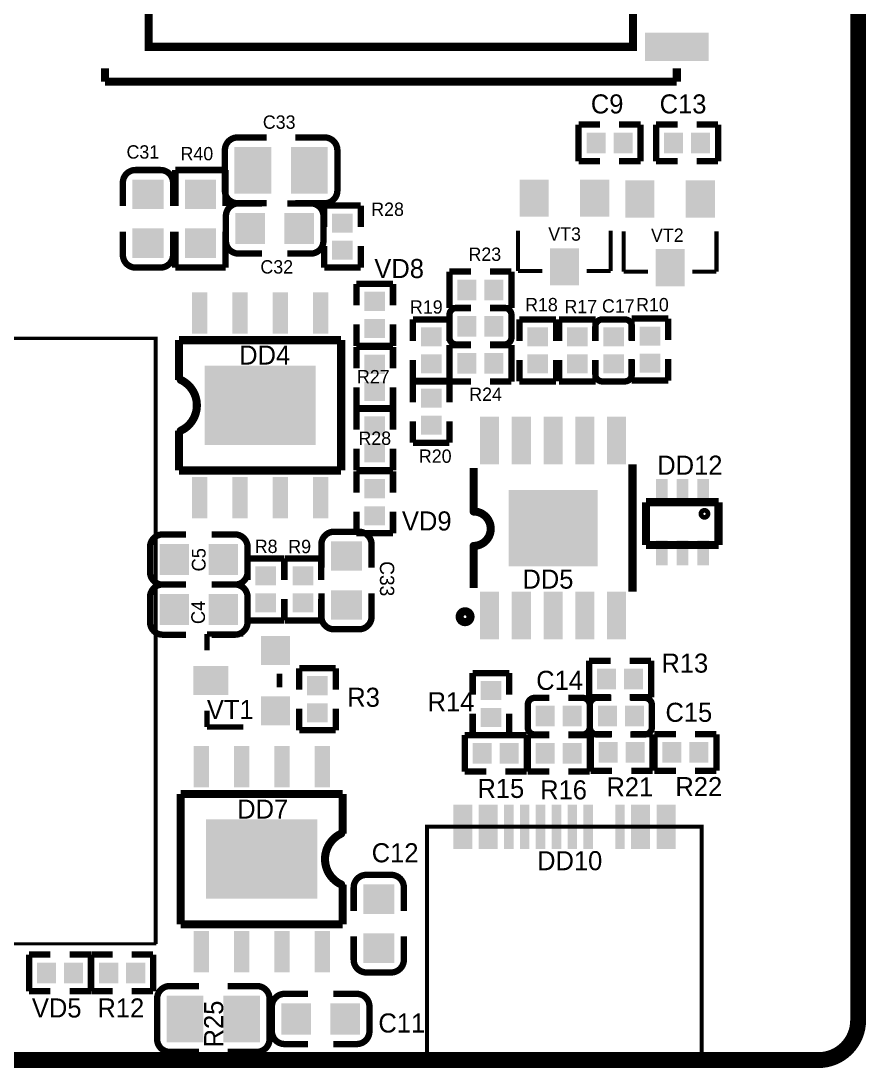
# Model space of a CAD drawing. Extents: x 882 to 2872, y 74 to 1007.
# Drawn here: x 2210.5 to 2316.9, y 316.2 to 448 of the extents above; entities that cross this region are included whole.
import ezdxf

# ---------------------------------------------------------------- set-up
doc = ezdxf.new("R2010")
doc.units = 0
doc.header["$MEASUREMENT"] = 0
doc.layers.add('BOTTOMOVERLAY', color=54, linetype='CONTINUOUS', lineweight=40)
doc.layers.add('KeepOutLayer', color=6, linetype='CONTINUOUS', lineweight=158)
doc.layers.add('BOTTOMPASTE', color=16, linetype='CONTINUOUS')

msp = doc.modelspace()

# ---------------------------------------------------------------- linework, layer by layer
at = {"layer": 'BOTTOMOVERLAY'}
for points, const_width in [([(2226.62217, 444.20319), (2226.62217, 541.73292)], 1.01599), ([(2287.58157, 444.70948), (2287.58157, 521.4156)], 1.01599), ([(2226.62217, 444.70948), (2288.08926, 444.70948)], 1.01599), ([(2221.1022, 440.30943), (2221.1022, 441.9849)], 1.01599), ([(2293.10154, 440.30953), (2293.10154, 441.9849)], 1.01599), ([(2221.1022, 440.30943), (2293.10154, 440.30953)], 1.01599), ([(2280.73524, 430.3192), (2280.73524, 434.91917)], 0.79999), ([(2280.73524, 434.91917), (2283.43521, 434.91917)], 0.79999), ([(2285.83518, 434.91917), (2288.53515, 434.91917)], 0.79999), ([(2288.53515, 430.3192), (2288.53515, 434.91917)], 0.79999), ([(2290.48874, 430.31923), (2290.48874, 434.9192)], 0.79999), ([(2290.48874, 434.9192), (2293.18871, 434.9192)], 0.79999), ([(2295.58868, 434.9192), (2298.28865, 434.9192)], 0.79999), ([(2298.28865, 430.31923), (2298.28865, 434.9192)], 0.79999), ([(2237.80445, 433.30481), (2241.48442, 433.30481)], 0.79999), ([(2245.08441, 433.30481), (2248.76437, 433.30481)], 0.79999), ([(2236.20448, 426.62486), (2236.20448, 431.70481)], 0.79999), ([(2250.36435, 426.62486), (2250.36435, 431.70481)], 0.79999), ([(2224.9606, 429.20882), (2228.08056, 429.20882)], 0.79999), ([(2229.96454, 429.20883), (2236.28448, 429.20883)], 0.79999), ([(2229.96454, 424.66888), (2229.96454, 429.20883)], 0.79999), ([(2236.28448, 424.66888), (2236.28448, 429.20883)], 0.79999), ([(2280.73524, 430.3192), (2283.43521, 430.3192)], 0.79999), ([(2285.83518, 430.3192), (2288.53515, 430.3192)], 0.79999), ([(2290.48874, 430.31923), (2293.18871, 430.31923)], 0.79999), ([(2295.58868, 430.31923), (2298.28865, 430.31923)], 0.79999), ([(2223.3606, 424.66887), (2223.3606, 427.60884)], 0.79999), ([(2229.68055, 424.66887), (2229.68055, 427.60884)], 0.79999), ([(2237.80447, 425.02488), (2241.48444, 425.02488)], 0.79999), ([(2237.93168, 425.00968), (2240.87164, 425.00968)], 0.79999), ([(2244.07162, 425.00968), (2247.01159, 425.00968)], 0.79999), ([(2245.0844, 425.02488), (2248.76436, 425.02488)], 0.79999), ([(2248.70594, 424.73368), (2253.3059, 424.73368)], 0.79999), ([(2248.70594, 422.0337), (2248.70594, 424.73368)], 0.79999), ([(2253.3059, 422.0337), (2253.3059, 424.73368)], 0.79999), ([(2236.33169, 420.28973), (2236.33169, 423.40969)], 0.79999), ([(2248.61157, 420.28973), (2248.61157, 423.40969)], 0.79999), ([(2223.36059, 418.52891), (2223.36059, 421.46889)], 0.79999), ([(2229.68055, 418.52893), (2229.68055, 421.4689)], 0.79999), ([(2229.96454, 416.92895), (2229.96454, 421.46891)], 0.79999), ([(2236.28448, 416.92895), (2236.28448, 421.46891)], 0.79999), ([(2273.10371, 416.51576), (2273.10371, 421.59571)], 0.50799), ([(2284.78759, 416.51576), (2284.78759, 421.59571)], 0.50799), ([(2286.41318, 416.41416), (2286.41318, 421.49411)], 0.50799), ([(2298.09706, 416.41416), (2298.09706, 421.49411)], 0.50799), ([(2237.93168, 418.68974), (2240.87164, 418.68974)], 0.79999), ([(2244.07163, 418.68973), (2247.0116, 418.68973)], 0.79999), ([(2248.70594, 416.93376), (2248.70594, 419.63374)], 0.79999), ([(2253.3059, 416.93376), (2253.3059, 419.63374)], 0.79999), ([(2224.9606, 416.92895), (2228.08056, 416.92895)], 0.79999), ([(2229.96454, 416.92895), (2236.28448, 416.92895)], 0.79999), ([(2248.70594, 416.93376), (2253.3059, 416.93376)], 0.79999), ([(2264.4794, 411.82819), (2264.4794, 416.42816)], 0.79999), ([(2264.4794, 416.42816), (2267.17937, 416.42816)], 0.79999), ([(2269.57934, 416.42816), (2272.27931, 416.42816)], 0.79999), ([(2272.27931, 411.82819), (2272.27931, 416.42816)], 0.79999), ([(2273.10371, 416.51576), (2276.15168, 416.51576)], 0.50799), ([(2281.73962, 416.51576), (2284.78759, 416.51576)], 0.50799), ([(2286.41318, 416.41416), (2289.46115, 416.41416)], 0.50799), ([(2295.04909, 416.41416), (2298.09706, 416.41416)], 0.50799), ([(2252.76992, 414.87858), (2257.36989, 414.87858)], 0.79999), ([(2252.76992, 412.1786), (2252.76992, 414.87858)], 0.79999), ([(2257.36989, 412.1786), (2257.36989, 414.87858)], 0.79999), ([(2264.4794, 411.82819), (2267.17937, 411.82819)], 0.79999), ([(2264.47941, 408.13625), (2264.47941, 410.97622)], 0.79999), ([(2265.37938, 411.85621), (2267.17937, 411.85621)], 0.79999), ([(2269.57933, 411.8562), (2271.37932, 411.8562)], 0.79999), ([(2269.57934, 411.82819), (2272.27931, 411.82819)], 0.79999), ([(2272.27931, 408.13624), (2272.27931, 410.97621)], 0.79999), ([(2252.76992, 407.07866), (2252.76992, 409.77863)], 0.79999), ([(2257.36989, 407.07866), (2257.36989, 409.77863)], 0.79999), ([(2259.88182, 410.40822), (2264.48179, 410.40822)], 0.79999), ([(2259.88182, 407.70825), (2259.88182, 410.40822)], 0.79999), ([(2264.48179, 407.70825), (2264.48179, 410.40822)], 0.79999), ([(2273.29292, 410.40822), (2277.89287, 410.40822)], 0.79999), ([(2273.29292, 407.70825), (2273.29292, 410.40822)], 0.79999), ([(2277.89287, 407.70825), (2277.89287, 410.40822)], 0.79999), ([(2278.27127, 410.40822), (2282.87122, 410.40822)], 0.79999), ([(2278.27127, 407.70825), (2278.27127, 410.40822)], 0.79999), ([(2282.84322, 407.70823), (2282.84322, 409.50822)], 0.79999), ([(2282.87122, 407.70825), (2282.87122, 410.40822)], 0.79999), ([(2283.72322, 410.4082), (2286.56318, 410.4082)], 0.79999), ([(2287.41517, 410.50982), (2292.01513, 410.50982)], 0.79999), ([(2287.41517, 407.80985), (2287.41517, 410.50982)], 0.79999), ([(2287.44317, 407.70824), (2287.44317, 409.50823)], 0.79999), ([(2292.01513, 407.80985), (2292.01513, 410.50982)], 0.79999), ([(1940.23052, 408.03225), (2227.44697, 408.03225)], 0.4), ([(1956.27327, 408.03225), (2227.75287, 408.03225)], 0.4), ([(2227.44697, 331.83301), (2227.44697, 408.03225)], 0.4), ([(2227.55456, 331.83301), (2227.55456, 408.03225)], 0.4), ([(2230.44331, 402.7999), (2230.44331, 407.79959)], 1.01599), ([(2230.44331, 407.79959), (2250.84337, 407.79959)], 1.01599), ([(2250.84236, 391.39948), (2250.84236, 407.79959)], 1.01599), ([(2252.76989, 404.25388), (2252.76989, 406.95385)], 0.79999), ([(2252.76989, 406.95385), (2257.36986, 406.95385)], 0.79999), ([(2252.76992, 407.07866), (2257.36989, 407.07866)], 0.79999), ([(2257.36986, 404.25388), (2257.36986, 406.95385)], 0.79999), ([(2264.4794, 402.58268), (2264.4794, 407.18265)], 0.79999), ([(2264.4794, 407.18265), (2267.17937, 407.18265)], 0.79999), ([(2265.3794, 407.25626), (2267.17938, 407.25626)], 0.79999), ([(2269.57934, 407.25626), (2271.37933, 407.25626)], 0.79999), ([(2269.57934, 407.18265), (2272.27931, 407.18265)], 0.79999), ([(2272.27931, 402.58268), (2272.27931, 407.18265)], 0.79999), ([(2259.88182, 402.60831), (2259.88182, 405.30828)], 0.79999), ([(2264.48179, 402.60831), (2264.48179, 405.30828)], 0.79999), ([(2273.29292, 402.60831), (2273.29292, 405.30828)], 0.79999), ([(2277.89287, 402.60831), (2277.89287, 405.30828)], 0.79999), ([(2278.27127, 402.60831), (2278.27127, 405.30828)], 0.79999), ([(2282.84321, 403.50828), (2282.84321, 405.30827)], 0.79999), ([(2282.87122, 402.60831), (2282.87122, 405.30828)], 0.79999), ([(2287.41517, 402.70991), (2287.41517, 405.40988)], 0.79999), ([(2287.44316, 403.50829), (2287.44316, 405.30828)], 0.79999), ([(2292.01513, 402.70991), (2292.01513, 405.40988)], 0.79999), ([(2252.76989, 399.15394), (2252.76989, 401.85391)], 0.79999), ([(2257.36986, 399.15394), (2257.36986, 401.85391)], 0.79999), ([(2259.88182, 402.6867), (2264.48179, 402.6867)], 0.79999), ([(2259.88182, 399.98672), (2259.88182, 402.6867)], 0.79999), ([(2259.88182, 402.60831), (2264.48179, 402.60831)], 0.79999), ([(2264.4794, 402.58268), (2267.17937, 402.58268)], 0.79999), ([(2264.48179, 399.98672), (2264.48179, 402.6867)], 0.79999), ([(2269.57934, 402.58268), (2272.27931, 402.58268)], 0.79999), ([(2273.29292, 402.60831), (2277.89287, 402.60831)], 0.79999), ([(2278.27127, 402.60831), (2282.87122, 402.60831)], 0.79999), ([(2283.7232, 402.60831), (2286.56316, 402.60831)], 0.79999), ([(2287.41517, 402.70991), (2292.01513, 402.70991)], 0.79999), ([(2252.76989, 399.15394), (2257.36986, 399.15394)], 0.79999), ([(2252.76992, 396.53236), (2252.76992, 399.23233)], 0.79999), ([(2252.76992, 399.23233), (2257.36989, 399.23233)], 0.79999), ([(2257.36989, 396.53236), (2257.36989, 399.23233)], 0.79999), ([(2259.88182, 394.88678), (2259.88182, 397.58676)], 0.79999), ([(2264.48179, 394.88678), (2264.48179, 397.58676)], 0.79999), ([(2230.44331, 391.39948), (2230.44331, 396.39916)], 1.01599), ([(2252.76992, 391.43242), (2252.76992, 394.13239)], 0.79999), ([(2257.36989, 391.43242), (2257.36989, 394.13239)], 0.79999), ([(2259.88182, 394.88678), (2264.48179, 394.88678)], 0.79999), ([(2287.52315, 376.15658), (2287.52315, 392.15639)], 1.01599), ([(2230.4423, 391.39948), (2250.84236, 391.39948)], 1.01599), ([(2252.76989, 391.30761), (2257.36986, 391.30761)], 0.79999), ([(2252.76989, 388.60764), (2252.76989, 391.30761)], 0.79999), ([(2252.76992, 391.43242), (2257.36989, 391.43242)], 0.79999), ([(2257.36986, 388.60764), (2257.36986, 391.30761)], 0.79999), ([(2267.52339, 386.23642), (2267.52339, 391.70306)], 1.01599), ([(2289.20715, 382.02291), (2289.20715, 387.40765)], 1.01599), ([(2289.20715, 387.40765), (2298.35106, 387.40765)], 1.01599), ([(2289.29949, 382.55177), (2289.29949, 387.10223)], 0.59999), ([(2298.35106, 382.02291), (2298.35106, 387.40765)], 1.01599), ([(2252.76989, 383.5077), (2252.76989, 386.20767)], 0.79999), ([(2257.36986, 383.5077), (2257.36986, 386.20767)], 0.79999), ([(2228.38133, 383.35411), (2231.3213, 383.35411)], 0.79999), ([(2234.52128, 383.3541), (2237.46125, 383.3541)], 0.79999), ([(2249.95395, 383.69248), (2253.07391, 383.69248)], 0.79999), ([(2252.76989, 383.5077), (2257.36986, 383.5077)], 0.79999), ([(2226.78136, 378.63415), (2226.78136, 381.75411)], 0.79999), ([(2239.06123, 378.63415), (2239.06123, 381.75411)], 0.79999), ([(2248.35395, 379.15252), (2248.35395, 382.09249)], 0.79999), ([(2254.6739, 379.15252), (2254.6739, 382.09249)], 0.79999), ([(2267.52339, 376.60992), (2267.52339, 381.90129)], 1.01599), ([(2289.20715, 382.02291), (2298.35106, 382.02291)], 1.01599), ([(2239.05403, 377.63495), (2239.05403, 380.33492)], 0.79999), ([(2239.05403, 380.33492), (2243.654, 380.33492)], 0.79999), ([(2243.654, 377.63495), (2243.654, 380.33492)], 0.79999), ([(2243.72761, 380.33492), (2248.32757, 380.33492)], 0.79999), ([(2243.72761, 377.63495), (2243.72761, 380.33492)], 0.79999), ([(2248.32757, 377.63495), (2248.32757, 380.33492)], 0.79999), ([(2228.38133, 377.05497), (2231.3213, 377.05497)], 0.79999), ([(2228.38134, 377.03415), (2231.32131, 377.03415)], 0.79999), ([(2234.52128, 377.05496), (2237.46125, 377.05496)], 0.79999), ([(2234.52128, 377.03415), (2237.46125, 377.03415)], 0.79999), ([(2226.78136, 372.33501), (2226.78136, 375.45497)], 0.79999), ([(2239.05403, 372.53501), (2239.05403, 375.23498)], 0.79999), ([(2239.06123, 372.33501), (2239.06123, 375.45497)], 0.79999), ([(2243.654, 372.53501), (2243.654, 375.23498)], 0.79999), ([(2243.72761, 372.53501), (2243.72761, 375.23498)], 0.79999), ([(2248.32757, 372.53501), (2248.32757, 375.23498)], 0.79999), ([(2248.35395, 373.01257), (2248.35395, 375.95254)], 0.79999), ([(2254.6739, 373.01258), (2254.6739, 375.95255)], 0.79999), ([(2239.05403, 372.53501), (2243.654, 372.53501)], 0.79999), ([(2243.72761, 372.53501), (2248.32757, 372.53501)], 0.79999), ([(2249.95395, 371.4126), (2253.07391, 371.4126)], 0.79999), ([(2228.38134, 370.73502), (2231.32131, 370.73502)], 0.79999), ([(2233.9373, 370.80618), (2238.50926, 370.80618)], 0.67999), ([(2233.9373, 368.7742), (2233.9373, 370.80618)], 0.67999), ([(2234.52128, 370.73502), (2237.46125, 370.73502)], 0.79999), ([(2282.05602, 362.85751), (2282.05602, 367.45747)], 0.79999), ([(2282.05602, 367.45747), (2284.756, 367.45747)], 0.79999), ([(2287.15597, 367.45747), (2289.85594, 367.45747)], 0.79999), ([(2289.85594, 362.85751), (2289.85594, 367.45747)], 0.79999), ([(2245.55639, 363.81749), (2245.55639, 366.51746)], 0.79999), ([(2245.55639, 366.51746), (2250.15636, 366.51746)], 0.79999), ([(2250.15636, 363.81749), (2250.15636, 366.51746)], 0.79999), ([(2267.40017, 365.90787), (2272.00013, 365.90787)], 0.79999), ([(2267.40017, 363.20789), (2267.40017, 365.90787)], 0.79999), ([(2272.00013, 363.20789), (2272.00013, 365.90787)], 0.79999), ([(2243.08121, 364.10064), (2243.08121, 365.82783)], 0.67999), ([(2275.23448, 362.7839), (2277.03447, 362.7839)], 0.79999), ([(2279.43443, 362.78389), (2281.23442, 362.78389)], 0.79999), ([(2282.05602, 362.85751), (2284.756, 362.85751)], 0.79999), ([(2283.05761, 362.7839), (2284.8576, 362.7839)], 0.79999), ([(2287.15597, 362.85751), (2289.85594, 362.85751)], 0.79999), ([(2287.25756, 362.78389), (2289.05754, 362.78389)], 0.79999), ([(2233.9373, 359.12229), (2233.9373, 361.15427)], 0.67999), ([(2245.55639, 358.71754), (2245.55639, 361.41752)], 0.79999), ([(2250.15636, 358.71754), (2250.15636, 361.41752)], 0.79999), ([(2267.40017, 358.10795), (2267.40017, 360.80792)], 0.79999), ([(2272.00013, 358.10795), (2272.00013, 360.80792)], 0.79999), ([(2274.33451, 359.06396), (2274.33451, 361.90391)], 0.79999), ([(2282.13441, 359.06393), (2282.13441, 361.90389)], 0.79999), ([(2282.15763, 359.06396), (2282.15763, 361.90391)], 0.79999), ([(2289.95753, 359.06393), (2289.95753, 361.90389)], 0.79999), ([(2233.9373, 359.12229), (2238.50926, 359.12229)], 0.67999), ([(2245.55639, 358.71754), (2250.15636, 358.71754)], 0.79999), ([(2266.40978, 353.5104), (2266.40978, 358.11036)], 0.79999), ([(2266.40978, 358.11036), (2269.10975, 358.11036)], 0.79999), ([(2267.40017, 358.10795), (2272.00013, 358.10795)], 0.79999), ([(2271.50972, 358.11036), (2274.20969, 358.11036)], 0.79999), ([(2274.20969, 353.5104), (2274.20969, 358.11036)], 0.79999), ([(2274.3345, 353.51038), (2274.3345, 358.11034)], 0.79999), ([(2274.3345, 358.11034), (2277.03447, 358.11034)], 0.79999), ([(2275.23449, 358.18395), (2277.03448, 358.18395)], 0.79999), ([(2279.43444, 358.18395), (2281.23443, 358.18395)], 0.79999), ([(2279.43444, 358.11034), (2282.13442, 358.11034)], 0.79999), ([(2282.13442, 353.51038), (2282.13442, 358.11034)], 0.79999), ([(2282.25922, 353.612), (2282.25922, 358.21196)], 0.79999), ([(2282.25922, 358.21196), (2284.9592, 358.21196)], 0.79999), ([(2283.05762, 358.18395), (2284.8576, 358.18395)], 0.79999), ([(2287.25756, 358.18395), (2289.05755, 358.18395)], 0.79999), ([(2287.35916, 358.21196), (2290.05914, 358.21196)], 0.79999), ([(2290.05914, 353.612), (2290.05914, 358.21196)], 0.79999), ([(2290.28554, 353.61198), (2290.28554, 358.21194)], 0.79999), ([(2290.28554, 358.21194), (2292.98552, 358.21194)], 0.79999), ([(2295.38548, 358.21194), (2298.08546, 358.21194)], 0.79999), ([(2298.08546, 353.61198), (2298.08546, 358.21194)], 0.79999), ([(2266.40978, 353.5104), (2269.10975, 353.5104)], 0.79999), ([(2271.50972, 353.5104), (2274.20969, 353.5104)], 0.79999), ([(2274.3345, 353.51038), (2277.03447, 353.51038)], 0.79999), ([(2279.43444, 353.51038), (2282.13442, 353.51038)], 0.79999), ([(2282.25922, 353.612), (2284.9592, 353.612)], 0.79999), ([(2287.35916, 353.612), (2290.05914, 353.612)], 0.79999), ([(2290.28554, 353.61198), (2292.98552, 353.61198)], 0.79999), ([(2295.38548, 353.61198), (2298.08546, 353.61198)], 0.79999), ([(2230.64651, 334.30085), (2230.64651, 350.70096)], 1.01599), ([(2230.64651, 350.70096), (2251.04657, 350.70096)], 1.01599), ([(2251.04555, 345.70127), (2251.04555, 350.70096)], 1.01599), ([(2261.41422, 346.56486), (2296.48171, 346.56486)], 0.50799), ([(2261.66583, 317.28515), (2261.66583, 346.56486)], 0.50799), ([(2296.22547, 317.28515), (2296.22547, 346.56486)], 0.50799), ([(2254.0179, 340.51294), (2257.13787, 340.51294)], 0.79999), ([(2251.04555, 334.30085), (2251.04555, 339.30054)], 1.01599), ([(2252.41791, 335.97298), (2252.41791, 338.91296)], 0.79999), ([(2258.73787, 335.973), (2258.73787, 338.91297)], 0.79999), ([(2230.64549, 334.30085), (2251.04555, 334.30085)], 1.01599), ([(2252.41791, 329.83305), (2252.41791, 332.77301)], 0.79999), ([(2258.73786, 329.83305), (2258.73786, 332.77301)], 0.79999), ([(1940.42984, 331.83301), (2227.44697, 331.83301)], 0.4), ([(1956.27327, 331.83301), (2227.55456, 331.83301)], 0.4), ([(2211.54633, 325.87548), (2211.54633, 330.47544)], 0.79999), ([(2211.54633, 330.47544), (2214.2463, 330.47544)], 0.79999), ([(2216.64627, 330.47544), (2219.34624, 330.47544)], 0.79999), ([(2219.34624, 325.87548), (2219.34624, 330.47544)], 0.79999), ([(2219.36945, 330.47544), (2222.06942, 330.47544)], 0.79999), ([(2219.36945, 325.87548), (2219.36945, 330.47544)], 0.79999), ([(2224.46939, 330.47544), (2227.16937, 330.47544)], 0.79999), ([(2227.16937, 325.87548), (2227.16937, 330.47544)], 0.79999), ([(2254.0179, 328.23306), (2257.13787, 328.23306)], 0.79999), ([(2229.27014, 326.52426), (2232.9501, 326.52426)], 0.79999), ([(2236.55006, 326.52426), (2240.23003, 326.52426)], 0.79999), ([(2211.54633, 325.87548), (2214.2463, 325.87548)], 0.79999), ([(2216.64627, 325.87548), (2219.34624, 325.87548)], 0.79999), ([(2219.36945, 325.87548), (2222.06942, 325.87548)], 0.79999), ([(2224.46939, 325.87548), (2227.16937, 325.87548)], 0.79999), ([(2243.72282, 325.54428), (2246.66279, 325.54428)], 0.79999), ([(2249.86276, 325.54428), (2252.80273, 325.54428)], 0.79999), ([(2227.67016, 319.84433), (2227.67016, 324.92428)], 0.79999), ([(2241.83002, 319.84433), (2241.83002, 324.92428)], 0.79999), ([(2242.12284, 320.82432), (2242.12284, 323.94428)], 0.79999), ([(2254.40271, 320.82432), (2254.40271, 323.94428)], 0.79999), ([(2243.72282, 319.22433), (2246.66279, 319.22433)], 0.79999), ([(2249.86277, 319.22432), (2252.80274, 319.22432)], 0.79999), ([(2229.27013, 318.24433), (2232.9501, 318.24433)], 0.79999), ([(2236.55008, 318.24433), (2240.23005, 318.24433)], 0.79999), ([(2261.66583, 317.28515), (2296.22547, 317.28515)], 0.50799)]:
    msp.add_lwpolyline(points, dxfattribs=dict(at, const_width=const_width))
for points, const_width in [([(2237.80445, 433.30481, 0.414214), (2236.20447, 431.70483)], 0.79999), ([(2250.36435, 431.70482, 0.414213), (2248.76437, 433.30481)], 0.79999), ([(2224.9606, 429.20882, 0.414213), (2223.3606, 427.60884)], 0.79999), ([(2229.68056, 427.60884, 0.414213), (2228.08057, 429.20882)], 0.79999), ([(2236.20448, 426.62485, 0.414213), (2237.80447, 425.02487)], 0.79999), ([(2248.76436, 425.02488, 0.414214), (2250.36435, 426.62486)], 0.79999), ([(2237.93168, 425.00969, 0.414213), (2236.33169, 423.4097)], 0.79999), ([(2248.61157, 423.40969, 0.414213), (2247.01159, 425.00968)], 0.79999), ([(2236.33169, 420.28973, 0.414213), (2237.93168, 418.68974)], 0.79999), ([(2247.0116, 418.68973, 0.414213), (2248.61158, 420.28972)], 0.79999), ([(2223.36059, 418.52891, 0.414213), (2224.96058, 416.92893)], 0.79999), ([(2228.08056, 416.92895, 0.414213), (2229.68055, 418.52893)], 0.79999), ([(2265.35938, 411.85621, 0.414214), (2264.47939, 410.97622)], 0.79999), ([(2272.27931, 410.97621, 0.414214), (2271.39932, 411.8562)], 0.79999), ([(2283.72322, 410.40822, 0.414214), (2282.84323, 409.52823)], 0.79999), ([(2287.44317, 409.52823, 0.414214), (2286.56318, 410.40822)], 0.79999), ([(2264.47939, 408.13625, 0.414214), (2265.35938, 407.25626)], 0.79999), ([(2271.39932, 407.25626, 0.414214), (2272.27931, 408.13624)], 0.79999), ([(2230.64346, 396.39916, 0.63549), (2230.64346, 402.7999)], 1.01599), ([(2282.8432, 403.48829, 0.414214), (2283.72319, 402.60831)], 0.79999), ([(2286.56317, 402.60831, 0.414214), (2287.44316, 403.48829)], 0.79999), ([(2267.52186, 381.90455, 0.993184), (2267.52339, 386.23642)], 1.01599), ([(2228.38133, 383.35411, 0.414213), (2226.78135, 381.75412)], 0.79999), ([(2239.06123, 381.75411, 0.414213), (2237.46125, 383.3541)], 0.79999), ([(2249.95395, 383.69248, 0.414213), (2248.35395, 382.09249)], 0.79999), ([(2254.67391, 382.09249, 0.414213), (2253.07392, 383.69248)], 0.79999), ([(2226.78136, 378.63415, 0.414213), (2228.38134, 377.03415)], 0.79999), ([(2237.46125, 377.03414, 0.414213), (2239.06123, 378.63413)], 0.79999), ([(2228.38133, 377.05497, 0.414213), (2226.78135, 375.45498)], 0.79999), ([(2239.06123, 375.45497, 0.414213), (2237.46125, 377.05496)], 0.79999), ([(2248.35395, 373.01257, 0.414213), (2249.95393, 371.41259)], 0.79999), ([(2253.07391, 371.4126, 0.414213), (2254.6739, 373.01258)], 0.79999), ([(2226.78136, 372.33501, 0.414213), (2228.38134, 370.73502)], 0.79999), ([(2237.46125, 370.735, 0.414213), (2239.06123, 372.335)], 0.79999), ([(2275.21448, 362.7839, 0.414214), (2274.33449, 361.90391)], 0.79999), ([(2282.13441, 361.9039, 0.414214), (2281.25442, 362.78389)], 0.79999), ([(2283.0376, 362.7839, 0.414214), (2282.15761, 361.90391)], 0.79999), ([(2289.95753, 361.9039, 0.414214), (2289.07754, 362.78389)], 0.79999), ([(2274.33449, 359.06396, 0.414214), (2275.21448, 358.18397)], 0.79999), ([(2281.25442, 358.18393, 0.414214), (2282.13441, 359.06393)], 0.79999), ([(2282.15761, 359.06396, 0.414214), (2283.0376, 358.18397)], 0.79999), ([(2289.07754, 358.18393, 0.414214), (2289.95753, 359.06393)], 0.79999), ([(2250.8454, 345.70127, 0.63549), (2250.8454, 339.30054)], 1.01599), ([(2254.0179, 340.51294, 0.414213), (2252.41791, 338.91296)], 0.79999), ([(2258.73787, 338.91297, 0.414213), (2257.13788, 340.51295)], 0.79999), ([(2252.4179, 329.83305, 0.414213), (2254.01789, 328.23306)], 0.79999), ([(2257.13787, 328.23306, 0.414213), (2258.73786, 329.83305)], 0.79999), ([(2229.27014, 326.52426, 0.414214), (2227.67016, 324.92428)], 0.79999), ([(2241.83002, 324.92429, 0.414213), (2240.23003, 326.52427)], 0.79999), ([(2243.72282, 325.54428, 0.414213), (2242.12284, 323.9443)], 0.79999), ([(2254.40271, 323.94428, 0.414213), (2252.80273, 325.54428)], 0.79999), ([(2227.67015, 319.84432, 0.414213), (2229.27013, 318.24433)], 0.79999), ([(2240.23005, 318.24433, 0.414214), (2241.83003, 319.84431)], 0.79999), ([(2242.12284, 320.82432, 0.414213), (2243.72282, 319.22433)], 0.79999), ([(2252.80274, 319.22432, 0.414213), (2254.40272, 320.82431)], 0.79999)]:
    msp.add_lwpolyline(points, format="xyb", dxfattribs=dict(at, const_width=const_width))
for points, const_width in [([(2237.80445, 433.10481, -1), (2237.80445, 433.50481, -1)], 0.4), ([(2248.76437, 433.10481, -1), (2248.76437, 433.50481, -1)], 0.4), ([(2236.20447, 431.50483, -1), (2236.20447, 431.90483, -1)], 0.4), ([(2250.36435, 431.50483, -1), (2250.36435, 431.90482, -1)], 0.4), ([(2224.9606, 429.00882, -1), (2224.9606, 429.40882, -1)], 0.4), ([(2228.08057, 429.00882, -1), (2228.08057, 429.40882, -1)], 0.4), ([(2223.3606, 427.40884, -1), (2223.3606, 427.80883, -1)], 0.4), ([(2229.68056, 427.40884, -1), (2229.68056, 427.80883, -1)], 0.4), ([(2236.20448, 426.42486, -1), (2236.20448, 426.82485, -1)], 0.4), ([(2250.36435, 426.42486, -1), (2250.36435, 426.82486, -1)], 0.4), ([(2237.80447, 424.82487, -1), (2237.80447, 425.22487, -1)], 0.4), ([(2237.93168, 424.8097, -1), (2237.93168, 425.20969, -1)], 0.4), ([(2247.01159, 424.80968, -1), (2247.01159, 425.20968, -1)], 0.4), ([(2248.76436, 424.82488, -1), (2248.76436, 425.22488, -1)], 0.4), ([(2236.33169, 423.2097, -1), (2236.33169, 423.6097, -1)], 0.4), ([(2248.61157, 423.20969, -1), (2248.61157, 423.60969, -1)], 0.4), ([(2236.33169, 420.08973, -1), (2236.33169, 420.48973, -1)], 0.4), ([(2248.61158, 420.08972, -1), (2248.61158, 420.48972, -1)], 0.4), ([(2237.93168, 418.48974, -1), (2237.93168, 418.88974, -1)], 0.4), ([(2247.0116, 418.48973, -1), (2247.0116, 418.88972, -1)], 0.4), ([(2223.36059, 418.32892, -1), (2223.36059, 418.72891, -1)], 0.4), ([(2229.68055, 418.32893, -1), (2229.68055, 418.72892, -1)], 0.4), ([(2224.96058, 416.72894, -1), (2224.96058, 417.12893, -1)], 0.4), ([(2228.08056, 416.72895, -1), (2228.08056, 417.12894, -1)], 0.4), ([(2264.47939, 410.77622, -1), (2264.47939, 411.17622, -1)], 0.4), ([(2265.35938, 411.65621, -1), (2265.35938, 412.05621, -1)], 0.4), ([(2271.39932, 411.6562, -1), (2271.39932, 412.0562, -1)], 0.4), ([(2272.27931, 410.77621, -1), (2272.27931, 411.17621, -1)], 0.4), ([(2282.84323, 409.32823, -1), (2282.84323, 409.72823, -1)], 0.4), ([(2283.72322, 410.20822, -1), (2283.72322, 410.60822, -1)], 0.4), ([(2286.56318, 410.20822, -1), (2286.56318, 410.60822, -1)], 0.4), ([(2287.44317, 409.32823, -1), (2287.44317, 409.72823, -1)], 0.4), ([(2264.47939, 407.93626, -1), (2264.47939, 408.33625, -1)], 0.4), ([(2272.27931, 407.93625, -1), (2272.27931, 408.33624, -1)], 0.4), ([(2265.35938, 407.05627, -1), (2265.35938, 407.45626, -1)], 0.4), ([(2271.39932, 407.05626, -1), (2271.39932, 407.45625, -1)], 0.4), ([(2230.64346, 402.5459, -1), (2230.64346, 403.0539, -1)], 0.50799), ([(2282.8432, 403.2883, -1), (2282.8432, 403.68829, -1)], 0.4), ([(2287.44316, 403.2883, -1), (2287.44316, 403.68829, -1)], 0.4), ([(2283.72319, 402.40831, -1), (2283.72319, 402.8083, -1)], 0.4), ([(2286.56317, 402.40831, -1), (2286.56317, 402.8083, -1)], 0.4), ([(2230.64346, 396.14517, -1), (2230.64346, 396.65316, -1)], 0.50799), ([(2267.52339, 385.98242, -1), (2267.52339, 386.49042, -1)], 0.50799), ([(2296.58132, 386.38467, -1), (2296.58132, 385.50589, -1)], 0.59999), ([(2296.58132, 386.23467, -1), (2296.58132, 386.53467, -1)], 0.29999), ([(2296.58132, 385.35588, -1), (2296.58132, 385.65588, -1)], 0.29999), ([(2228.38133, 383.15411, -1), (2228.38133, 383.5541, -1)], 0.4), ([(2237.46125, 383.1541, -1), (2237.46125, 383.5541, -1)], 0.4), ([(2249.95395, 383.49248, -1), (2249.95395, 383.89247, -1)], 0.4), ([(2253.07392, 383.49248, -1), (2253.07392, 383.89247, -1)], 0.4), ([(2226.78135, 381.55412, -1), (2226.78135, 381.95412, -1)], 0.4), ([(2239.06123, 381.55411, -1), (2239.06123, 381.9541, -1)], 0.4), ([(2248.35395, 381.8925, -1), (2248.35395, 382.29249, -1)], 0.4), ([(2254.67391, 381.8925, -1), (2254.67391, 382.29249, -1)], 0.4), ([(2267.52186, 381.65055, -1), (2267.52186, 382.15854, -1)], 0.50799), ([(2226.78136, 378.43415, -1), (2226.78136, 378.83414, -1)], 0.4), ([(2239.06123, 378.43414, -1), (2239.06123, 378.83413, -1)], 0.4), ([(2228.38133, 376.85498, -1), (2228.38133, 377.25497, -1)], 0.4), ([(2228.38134, 376.83416, -1), (2228.38134, 377.23415, -1)], 0.4), ([(2237.46125, 376.85496, -1), (2237.46125, 377.25496, -1)], 0.4), ([(2237.46125, 376.83415, -1), (2237.46125, 377.23414, -1)], 0.4), ([(2226.78135, 375.25498, -1), (2226.78135, 375.65498, -1)], 0.4), ([(2239.06123, 375.25497, -1), (2239.06123, 375.65497, -1)], 0.4), ([(2248.35395, 372.81257, -1), (2248.35395, 373.21257, -1)], 0.4), ([(2254.6739, 372.81258, -1), (2254.6739, 373.21258, -1)], 0.4), ([(2266.4439, 373.68112, -1), (2266.4439, 372.31157, -1)], 1.01599), ([(2266.4439, 373.42713, -1), (2266.4439, 373.93512, -1)], 0.50799), ([(2226.78136, 372.13501, -1), (2226.78136, 372.53501, -1)], 0.4), ([(2239.06123, 372.135, -1), (2239.06123, 372.53499, -1)], 0.4), ([(2249.95393, 371.21259, -1), (2249.95393, 371.61259, -1)], 0.4), ([(2253.07391, 371.2126, -1), (2253.07391, 371.6126, -1)], 0.4), ([(2266.4439, 372.05757, -1), (2266.4439, 372.56557, -1)], 0.50799), ([(2228.38134, 370.53502, -1), (2228.38134, 370.93501, -1)], 0.4), ([(2237.46125, 370.53501, -1), (2237.46125, 370.935, -1)], 0.4), ([(2275.21448, 362.5839, -1), (2275.21448, 362.9839, -1)], 0.4), ([(2281.25442, 362.58389, -1), (2281.25442, 362.98389, -1)], 0.4), ([(2283.0376, 362.5839, -1), (2283.0376, 362.9839, -1)], 0.4), ([(2289.07754, 362.58389, -1), (2289.07754, 362.98389, -1)], 0.4), ([(2274.33449, 361.70392, -1), (2274.33449, 362.10391, -1)], 0.4), ([(2282.13441, 361.7039, -1), (2282.13441, 362.1039, -1)], 0.4), ([(2282.15761, 361.70392, -1), (2282.15761, 362.10391, -1)], 0.4), ([(2289.95753, 361.7039, -1), (2289.95753, 362.1039, -1)], 0.4), ([(2274.33449, 358.86396, -1), (2274.33449, 359.26395, -1)], 0.4), ([(2275.21448, 357.98397, -1), (2275.21448, 358.38396, -1)], 0.4), ([(2281.25442, 357.98394, -1), (2281.25442, 358.38393, -1)], 0.4), ([(2282.13441, 358.86393, -1), (2282.13441, 359.26392, -1)], 0.4), ([(2282.15761, 358.86396, -1), (2282.15761, 359.26395, -1)], 0.4), ([(2283.0376, 357.98397, -1), (2283.0376, 358.38396, -1)], 0.4), ([(2289.07754, 357.98394, -1), (2289.07754, 358.38393, -1)], 0.4), ([(2289.95753, 358.86393, -1), (2289.95753, 359.26392, -1)], 0.4), ([(2250.8454, 345.44727, -1), (2250.8454, 345.95527, -1)], 0.50799), ([(2254.0179, 340.31294, -1), (2254.0179, 340.71293, -1)], 0.4), ([(2257.13788, 340.31295, -1), (2257.13788, 340.71295, -1)], 0.4), ([(2250.8454, 339.04654, -1), (2250.8454, 339.55453, -1)], 0.50799), ([(2252.41791, 338.71296, -1), (2252.41791, 339.11295, -1)], 0.4), ([(2258.73787, 338.71297, -1), (2258.73787, 339.11297, -1)], 0.4), ([(2252.4179, 329.63305, -1), (2252.4179, 330.03304, -1)], 0.4), ([(2258.73786, 329.63305, -1), (2258.73786, 330.03304, -1)], 0.4), ([(2254.01789, 328.03306, -1), (2254.01789, 328.43306, -1)], 0.4), ([(2257.13787, 328.03306, -1), (2257.13787, 328.43306, -1)], 0.4), ([(2229.27014, 326.32426, -1), (2229.27014, 326.72426, -1)], 0.4), ([(2240.23003, 326.32427, -1), (2240.23003, 326.72427, -1)], 0.4), ([(2243.72282, 325.34429, -1), (2243.72282, 325.74428, -1)], 0.4), ([(2252.80273, 325.34428, -1), (2252.80273, 325.74427, -1)], 0.4), ([(2227.67016, 324.72428, -1), (2227.67016, 325.12428, -1)], 0.4), ([(2241.83002, 324.72429, -1), (2241.83002, 325.12428, -1)], 0.4), ([(2242.12284, 323.7443, -1), (2242.12284, 324.14429, -1)], 0.4), ([(2254.40271, 323.74429, -1), (2254.40271, 324.14428, -1)], 0.4), ([(2227.67015, 319.64432, -1), (2227.67015, 320.04432, -1)], 0.4), ([(2241.83003, 319.64431, -1), (2241.83003, 320.04431, -1)], 0.4), ([(2242.12284, 320.62433, -1), (2242.12284, 321.02432, -1)], 0.4), ([(2254.40272, 320.62431, -1), (2254.40272, 321.02431, -1)], 0.4), ([(2243.72282, 319.02433, -1), (2243.72282, 319.42433, -1)], 0.4), ([(2252.80274, 319.02433, -1), (2252.80274, 319.42432, -1)], 0.4), ([(2229.27013, 318.04433, -1), (2229.27013, 318.44433, -1)], 0.4), ([(2240.23005, 318.04433, -1), (2240.23005, 318.44433, -1)], 0.4)]:
    msp.add_lwpolyline(points, format="xyb", close=True, dxfattribs=dict(at, const_width=const_width))
at = {"layer": 'BOTTOMPASTE'}
for points in [[(2297.10139, 442.90945), (2289.10149, 442.90945), (2297.10139, 446.50951), (2289.10149, 446.50951)], [(2281.73522, 433.91919), (2284.1352, 433.91919), (2281.73522, 431.31921), (2284.1352, 431.31921)], [(2285.13521, 433.91919), (2287.53517, 433.91919), (2285.13521, 431.31921), (2287.53517, 431.31921)], [(2293.88869, 431.31921), (2291.48872, 431.31921), (2293.88869, 433.91919), (2291.48872, 433.91919)], [(2297.28867, 431.31921), (2294.8887, 431.31921), (2297.28867, 433.91919), (2294.8887, 433.91919)], [(2237.40448, 432.10481), (2242.04442, 432.10481), (2237.40448, 426.22487), (2242.04442, 426.22487)], [(2244.52441, 432.10481), (2249.16436, 432.10481), (2244.52441, 426.22487), (2249.16436, 426.22487)], [(2228.48055, 428.00884), (2228.48055, 424.28888), (2224.5606, 428.00884), (2224.5606, 424.28888)], [(2235.08449, 428.00884), (2235.08449, 424.28888), (2231.16453, 428.00884), (2231.16453, 424.28888)], [(2276.96447, 427.99645), (2276.96447, 423.32289), (2273.30691, 427.99645), (2273.30691, 423.32289)], [(2284.5844, 427.99645), (2284.5844, 423.32289), (2280.92683, 427.99645), (2280.92683, 423.32289)], [(2290.27394, 427.89485), (2290.27394, 423.2213), (2286.61637, 427.89485), (2286.61637, 423.2213)], [(2297.89386, 427.89485), (2297.89386, 423.2213), (2294.2363, 427.89485), (2294.2363, 423.2213)], [(2237.53167, 423.80969), (2241.25164, 423.80969), (2237.53167, 419.88973), (2241.25164, 419.88973)], [(2243.69162, 423.80969), (2247.41158, 423.80969), (2243.69162, 419.88973), (2247.41158, 419.88973)], [(2252.30592, 423.73368), (2252.30592, 421.33371), (2249.70594, 423.73368), (2249.70594, 421.33371)], [(2228.48055, 421.8489), (2228.48055, 418.12893), (2224.5606, 421.8489), (2224.5606, 418.12893)], [(2235.08449, 421.8489), (2235.08449, 418.12893), (2231.16453, 421.8489), (2231.16453, 418.12893)], [(2252.30592, 420.33371), (2252.30592, 417.93374), (2249.70594, 420.33371), (2249.70594, 417.93374)], [(2280.77443, 419.36053), (2280.77443, 414.68698), (2277.11687, 419.36053), (2277.11687, 414.68698)], [(2294.0839, 419.25894), (2294.0839, 414.58538), (2290.42634, 419.25894), (2290.42634, 414.58538)], [(2265.47939, 415.42818), (2267.87936, 415.42818), (2265.47939, 412.8282), (2267.87936, 412.8282)], [(2268.87937, 415.42818), (2271.27934, 415.42818), (2268.87937, 412.8282), (2271.27934, 412.8282)], [(2233.98302, 408.6327), (2232.0628, 408.6327), (2233.98302, 413.83253), (2232.0628, 413.83253)], [(2239.06297, 408.6327), (2237.14275, 408.6327), (2239.06297, 413.83253), (2237.14275, 413.83253)], [(2244.14292, 408.6327), (2242.2227, 408.6327), (2244.14292, 413.83253), (2242.2227, 413.83253)], [(2249.22287, 408.6327), (2247.30265, 408.6327), (2249.22287, 413.83253), (2247.30265, 413.83253)], [(2253.7699, 411.47863), (2253.7699, 413.8786), (2256.36988, 411.47863), (2256.36988, 413.8786)], [(2253.7699, 408.07865), (2253.7699, 410.47862), (2256.36988, 408.07865), (2256.36988, 410.47862)], [(2265.47939, 410.85623), (2267.87936, 410.85623), (2265.47939, 408.25625), (2267.87936, 408.25625)], [(2268.87936, 410.85623), (2271.27933, 410.85623), (2268.87936, 408.25625), (2271.27933, 408.25625)], [(2263.48181, 409.40823), (2263.48181, 407.00826), (2260.88183, 409.40823), (2260.88183, 407.00826)], [(2274.29289, 407.00827), (2274.29289, 409.40824), (2276.89288, 407.00827), (2276.89288, 409.40824)], [(2279.27124, 407.00827), (2279.27124, 409.40824), (2281.87123, 407.00827), (2281.87123, 409.40824)], [(2286.44319, 409.40822), (2286.44319, 407.00825), (2283.84321, 409.40822), (2283.84321, 407.00825)], [(2288.41515, 407.10987), (2288.41515, 409.50984), (2291.01513, 407.10987), (2291.01513, 409.50984)], [(2256.36988, 405.95387), (2256.36988, 403.5539), (2253.7699, 405.95387), (2253.7699, 403.5539)], [(2263.48181, 406.00825), (2263.48181, 403.60828), (2260.88183, 406.00825), (2260.88183, 403.60828)], [(2265.47939, 406.18267), (2267.87936, 406.18267), (2265.47939, 403.58269), (2267.87936, 403.58269)], [(2268.87937, 406.18267), (2271.27934, 406.18267), (2268.87937, 403.58269), (2271.27934, 403.58269)], [(2274.29289, 403.6083), (2274.29289, 406.00828), (2276.89288, 403.6083), (2276.89288, 406.00828)], [(2279.27124, 403.6083), (2279.27124, 406.00828), (2281.87123, 403.6083), (2281.87123, 406.00828)], [(2286.44319, 406.00825), (2286.44319, 403.60828), (2283.84321, 406.00825), (2283.84321, 403.60828)], [(2288.41515, 403.7099), (2288.41515, 406.10988), (2291.01513, 403.7099), (2291.01513, 406.10988)], [(2247.643, 394.59985), (2233.64266, 394.59985), (2247.643, 404.59922), (2233.64266, 404.59922)], [(2256.36988, 402.55389), (2256.36988, 400.15392), (2253.7699, 402.55389), (2253.7699, 400.15392)], [(2263.48181, 401.68671), (2263.48181, 399.28674), (2260.88183, 401.68671), (2260.88183, 399.28674)], [(2253.7699, 395.83239), (2253.7699, 398.23235), (2256.36988, 395.83239), (2256.36988, 398.23235)], [(2263.48181, 398.28673), (2263.48181, 395.88676), (2260.88183, 398.28673), (2260.88183, 395.88676)], [(2268.32338, 398.15606), (2270.72335, 398.15606), (2268.32338, 392.15614), (2270.72335, 392.15614)], [(2272.32333, 398.15606), (2274.7233, 398.15606), (2272.32333, 392.15614), (2274.7233, 392.15614)], [(2276.32328, 398.15606), (2278.72325, 398.15606), (2276.32328, 392.15614), (2278.72325, 392.15614)], [(2280.32323, 398.15606), (2282.7232, 398.15606), (2280.32323, 392.15614), (2282.7232, 392.15614)], [(2284.32319, 398.15606), (2286.72315, 398.15606), (2284.32319, 392.15614), (2286.72315, 392.15614)], [(2253.7699, 392.4324), (2253.7699, 394.83238), (2256.36988, 392.4324), (2256.36988, 394.83238)], [(2233.98302, 385.36653), (2232.0628, 385.36653), (2233.98302, 390.56637), (2232.0628, 390.56637)], [(2239.06297, 385.36653), (2237.14275, 385.36653), (2239.06297, 390.56637), (2237.14275, 390.56637)], [(2244.14292, 385.36653), (2242.2227, 385.36653), (2244.14292, 390.56637), (2242.2227, 390.56637)], [(2249.22287, 385.36653), (2247.30265, 385.36653), (2249.22287, 390.56637), (2247.30265, 390.56637)], [(2256.36988, 390.30763), (2256.36988, 387.90765), (2253.7699, 390.30763), (2253.7699, 387.90765)], [(2290.48103, 387.19062), (2290.48103, 390.31058), (2291.961, 387.19062), (2291.961, 390.31058)], [(2293.081, 387.19062), (2293.081, 390.31058), (2294.56097, 387.19062), (2294.56097, 390.31058)], [(2295.68098, 387.19062), (2295.68098, 390.31058), (2297.16095, 387.19062), (2297.16095, 390.31058)], [(2283.1232, 379.35644), (2271.92333, 379.35644), (2283.1232, 388.95633), (2271.92333, 388.95633)], [(2256.36988, 386.90764), (2256.36988, 384.50768), (2253.7699, 386.90764), (2253.7699, 384.50768)], [(2231.70131, 378.23415), (2227.98135, 378.23415), (2231.70131, 382.1541), (2227.98135, 382.1541)], [(2237.86126, 378.23415), (2234.14129, 378.23415), (2237.86126, 382.1541), (2234.14129, 382.1541)], [(2253.4739, 382.49251), (2253.4739, 378.77254), (2249.55395, 382.49251), (2249.55395, 378.77254)], [(2290.48103, 379.47905), (2290.48103, 382.59901), (2291.961, 379.47905), (2291.961, 382.59901)], [(2293.081, 379.47905), (2293.081, 382.59901), (2294.56097, 379.47905), (2294.56097, 382.59901)], [(2295.68098, 379.47905), (2295.68098, 382.59901), (2297.16095, 379.47905), (2297.16095, 382.59901)], [(2242.65402, 379.33493), (2242.65402, 376.93496), (2240.05404, 379.33493), (2240.05404, 376.93496)], [(2244.72759, 376.93497), (2244.72759, 379.33494), (2247.32757, 376.93497), (2247.32757, 379.33494)], [(2231.70131, 371.93501), (2227.98135, 371.93501), (2231.70131, 375.85497), (2227.98135, 375.85497)], [(2237.86126, 371.93501), (2234.14129, 371.93501), (2237.86126, 375.85497), (2234.14129, 375.85497)], [(2242.65402, 375.93495), (2242.65402, 373.53498), (2240.05404, 375.93495), (2240.05404, 373.53498)], [(2244.72759, 373.535), (2244.72759, 375.93498), (2247.32757, 373.535), (2247.32757, 375.93498)], [(2253.4739, 376.33255), (2253.4739, 372.61259), (2249.55395, 376.33255), (2249.55395, 372.61259)], [(2268.32338, 376.15684), (2270.72335, 376.15684), (2268.32338, 370.15691), (2270.72335, 370.15691)], [(2272.32333, 376.15684), (2274.7233, 376.15684), (2272.32333, 370.15691), (2274.7233, 370.15691)], [(2276.32328, 376.15684), (2278.72325, 376.15684), (2276.32328, 370.15691), (2278.72325, 370.15691)], [(2280.32323, 376.15684), (2282.7232, 376.15684), (2280.32323, 370.15691), (2282.7232, 370.15691)], [(2284.32319, 376.15684), (2286.72315, 376.15684), (2284.32319, 370.15691), (2286.72315, 370.15691)], [(2240.74443, 366.9255), (2240.74443, 370.58307), (2244.402, 366.9255), (2244.402, 370.58307)], [(2232.24532, 363.1255), (2232.24532, 366.78306), (2236.64527, 363.1255), (2236.64527, 366.78306)], [(2285.45597, 363.85749), (2283.056, 363.85749), (2285.45597, 366.45747), (2283.056, 366.45747)], [(2288.85594, 363.85749), (2286.45597, 363.85749), (2288.85594, 366.45747), (2286.45597, 366.45747)], [(2246.55637, 363.11751), (2246.55637, 365.51748), (2249.15635, 363.11751), (2249.15635, 365.51748)], [(2268.40015, 362.50792), (2268.40015, 364.90789), (2271.00013, 362.50792), (2271.00013, 364.90789)], [(2240.74443, 359.32549), (2240.74443, 362.98305), (2244.402, 359.32549), (2244.402, 362.98305)], [(2246.55637, 359.71753), (2246.55637, 362.1175), (2249.15635, 359.71753), (2249.15635, 362.1175)], [(2268.40015, 359.10795), (2268.40015, 361.50792), (2271.00013, 359.10795), (2271.00013, 361.50792)], [(2275.33449, 361.78392), (2277.73446, 361.78392), (2275.33449, 359.18394), (2277.73446, 359.18394)], [(2278.73446, 361.78392), (2281.13443, 361.78392), (2278.73446, 359.18394), (2281.13443, 359.18394)], [(2283.15761, 361.78392), (2285.55758, 361.78392), (2283.15761, 359.18394), (2285.55758, 359.18394)], [(2286.55758, 361.78392), (2288.95755, 361.78392), (2286.55758, 359.18394), (2288.95755, 359.18394)], [(2269.80973, 354.51038), (2267.40976, 354.51038), (2269.80973, 357.11036), (2267.40976, 357.11036)], [(2273.2097, 354.51038), (2270.80972, 354.51038), (2273.2097, 357.11036), (2270.80972, 357.11036)], [(2275.3345, 357.11036), (2277.73447, 357.11036), (2275.3345, 354.51038), (2277.73447, 354.51038)], [(2278.73447, 357.11036), (2281.13444, 357.11036), (2278.73447, 354.51038), (2281.13444, 354.51038)], [(2285.65917, 354.61198), (2283.2592, 354.61198), (2285.65917, 357.21196), (2283.2592, 357.21196)], [(2289.05914, 354.61198), (2286.65917, 354.61198), (2289.05914, 357.21196), (2286.65917, 357.21196)], [(2291.28554, 357.21196), (2293.68551, 357.21196), (2291.28554, 354.61198), (2293.68551, 354.61198)], [(2294.68551, 357.21196), (2297.08548, 357.21196), (2294.68551, 354.61198), (2297.08548, 354.61198)], [(2232.266, 356.7339), (2234.18622, 356.7339), (2232.266, 351.53407), (2234.18622, 351.53407)], [(2237.34595, 356.7339), (2239.26617, 356.7339), (2237.34595, 351.53407), (2239.26617, 351.53407)], [(2242.4259, 356.7339), (2244.34612, 356.7339), (2242.4259, 351.53407), (2244.34612, 351.53407)], [(2247.50585, 356.7339), (2249.42607, 356.7339), (2247.50585, 351.53407), (2249.42607, 351.53407)], [(2264.94579, 343.76489), (2264.94579, 349.36483), (2266.14578, 343.76489), (2266.14578, 349.36483)], [(2266.14578, 343.76489), (2266.14578, 349.36483), (2267.34577, 343.76489), (2267.34577, 349.36483)], [(2268.14576, 343.76489), (2268.14576, 349.36483), (2269.34575, 343.76489), (2269.34575, 349.36483)], [(2269.34575, 343.76489), (2269.34575, 349.36483), (2270.54573, 343.76489), (2270.54573, 349.36483)], [(2271.34573, 343.76489), (2271.34573, 349.36483), (2272.54572, 343.76489), (2272.54572, 349.36483)], [(2273.34571, 343.76489), (2273.34571, 349.36483), (2274.5457, 343.76489), (2274.5457, 349.36483)], [(2275.34568, 343.76489), (2275.34568, 349.36483), (2276.54567, 343.76489), (2276.54567, 349.36483)], [(2277.34567, 343.76489), (2277.34567, 349.36483), (2278.54566, 343.76489), (2278.54566, 349.36483)], [(2279.34565, 343.76489), (2279.34565, 349.36483), (2280.54563, 343.76489), (2280.54563, 349.36483)], [(2281.34563, 343.76489), (2281.34563, 349.36483), (2282.54562, 343.76489), (2282.54562, 349.36483)], [(2285.34558, 343.76489), (2285.34558, 349.36483), (2286.54557, 343.76489), (2286.54557, 349.36483)], [(2287.34557, 343.76489), (2287.34557, 349.36483), (2288.54556, 343.76489), (2288.54556, 349.36483)], [(2288.54556, 343.76489), (2288.54556, 349.36483), (2289.74554, 343.76489), (2289.74554, 349.36483)], [(2290.54553, 343.76489), (2290.54553, 349.36483), (2291.74552, 343.76489), (2291.74552, 349.36483)], [(2291.74553, 343.76489), (2291.74553, 349.36483), (2292.94552, 343.76489), (2292.94552, 349.36483)], [(2233.84586, 347.50059), (2247.8462, 347.50059), (2233.84586, 337.50122), (2247.8462, 337.50122)], [(2253.61791, 335.59298), (2253.61791, 339.31295), (2257.53786, 335.59298), (2257.53786, 339.31295)], [(2232.266, 333.46774), (2234.18622, 333.46774), (2232.266, 328.2679), (2234.18622, 328.2679)], [(2237.34595, 333.46774), (2239.26617, 333.46774), (2237.34595, 328.2679), (2239.26617, 328.2679)], [(2242.4259, 333.46774), (2244.34612, 333.46774), (2242.4259, 328.2679), (2244.34612, 328.2679)], [(2247.50585, 333.46774), (2249.42607, 333.46774), (2247.50585, 328.2679), (2249.42607, 328.2679)], [(2253.61791, 329.43304), (2253.61791, 333.153), (2257.53786, 329.43304), (2257.53786, 333.153)], [(2214.94628, 326.87546), (2212.54631, 326.87546), (2214.94628, 329.47544), (2212.54631, 329.47544)], [(2218.34626, 326.87546), (2215.94629, 326.87546), (2218.34626, 329.47544), (2215.94629, 329.47544)], [(2222.7694, 326.87546), (2220.36943, 326.87546), (2222.7694, 329.47544), (2220.36943, 329.47544)], [(2226.16938, 326.87546), (2223.76941, 326.87546), (2226.16938, 329.47544), (2223.76941, 329.47544)], [(2233.51009, 319.44433), (2228.87014, 319.44433), (2233.51009, 325.32427), (2228.87014, 325.32427)], [(2240.63002, 319.44433), (2235.99008, 319.44433), (2240.63002, 325.32427), (2235.99008, 325.32427)], [(2243.32281, 324.34428), (2247.04278, 324.34428), (2243.32281, 320.42433), (2247.04278, 320.42433)], [(2249.48276, 324.34428), (2253.20272, 324.34428), (2249.48276, 320.42433), (2253.20272, 320.42433)]]:
    msp.add_solid(points, dxfattribs=at)
at = {"layer": 'KeepOutLayer', "const_width": 2}
msp.add_lwpolyline([(1865.23459, 317.20276), (2310.92768, 317.20276, 0.414213562), (2315.92768, 322.20276), (2315.92768, 481.58991)], format="xyb", dxfattribs=at)

# ---------------------------------------------------------------- texts
at = {"layer": 'BOTTOMOVERLAY'}
for s, height, p in [('С9', 2.399996, (2282.27769, 436.32309)), ('С13', 2.399996, (2290.93955, 436.32309)), ('С33', 1.677596, (2240.98385, 434.3946)), ('С31', 1.677596, (2223.82032, 430.64373)), ('R40', 1.677596, (2230.61995, 430.42756)), ('R28', 1.677596, (2254.63178, 423.43073)), ('VT3', 1.677596, (2276.92057, 420.31435)), ('VT2', 1.677596, (2289.84889, 420.16873)), ('R23', 1.677596, (2266.87113, 417.77293)), ('С32', 1.677596, (2240.67634, 416.18124)), ('VD8', 2.399996, (2255.02558, 415.61153)), ('R19', 1.677596, (2259.50337, 411.13196)), ('R18', 1.677596, (2274.00154, 411.43049)), ('R17', 1.677596, (2278.95345, 411.19019)), ('С17', 1.677596, (2283.68168, 411.26234)), ('R10', 1.677596, (2287.97252, 411.4265)), ('DD4', 2.399996, (2238.00362, 404.72489)), ('R27', 1.677596, (2252.8326, 402.36198)), ('R24', 1.677596, (2266.97072, 400.1494)), ('R28', 1.677596, (2253.01447, 394.61917)), ('R20', 1.677596, (2260.62959, 392.36314)), ('DD12', 2.399996, (2290.64245, 390.86872)), ('VD9', 2.399996, (2258.49748, 383.85063)), ('R8', 1.677596, (2239.96862, 381.01297)), ('R9', 1.677596, (2244.18702, 380.99128)), ('DD5', 2.399996, (2273.66241, 376.52881)), ('R13', 2.399996, (2291.16544, 365.95884)), ('С14', 2.399996, (2275.39821, 363.78828)), ('R3', 2.399996, (2251.61375, 361.66148)), ('VT1', 2.399996, (2233.9373, 360.12334)), ('R14', 2.399996, (2261.72832, 361.09818)), ('С15', 2.399996, (2291.67375, 359.77087)), ('R15', 2.399996, (2267.99863, 350.19421)), ('R16', 2.399996, (2275.89854, 350.00883)), ('R21', 2.399996, (2284.24351, 350.37959)), ('R22', 2.399996, (2292.92228, 350.41667)), ('DD7', 2.399996, (2237.755, 347.59048)), ('С12', 2.399996, (2254.68903, 342.09289)), ('DD10', 2.399996, (2275.51115, 341.09469)), ('VD5', 2.399996, (2211.90858, 322.56568)), ('R12', 2.399996, (2220.15551, 322.56568)), ('С11', 2.399996, (2255.53163, 320.67427))]:
    msp.add_text(s, height=height, dxfattribs=at).set_placement(p)
for s, height, rotation, p in [('С5', 1.724121, 90, (2233.7704, 378.68821)), ('C33', 1.799997, 270, (2255.72519, 379.98335)), ('С4', 1.724121, 90, (2233.6975, 372.06597)), ('R25', 2.399996, 90, (2235.99008, 318.80087))]:
    msp.add_text(s, height=height, rotation=rotation, dxfattribs=at).set_placement(p)

doc.saveas('drawing.dxf')
